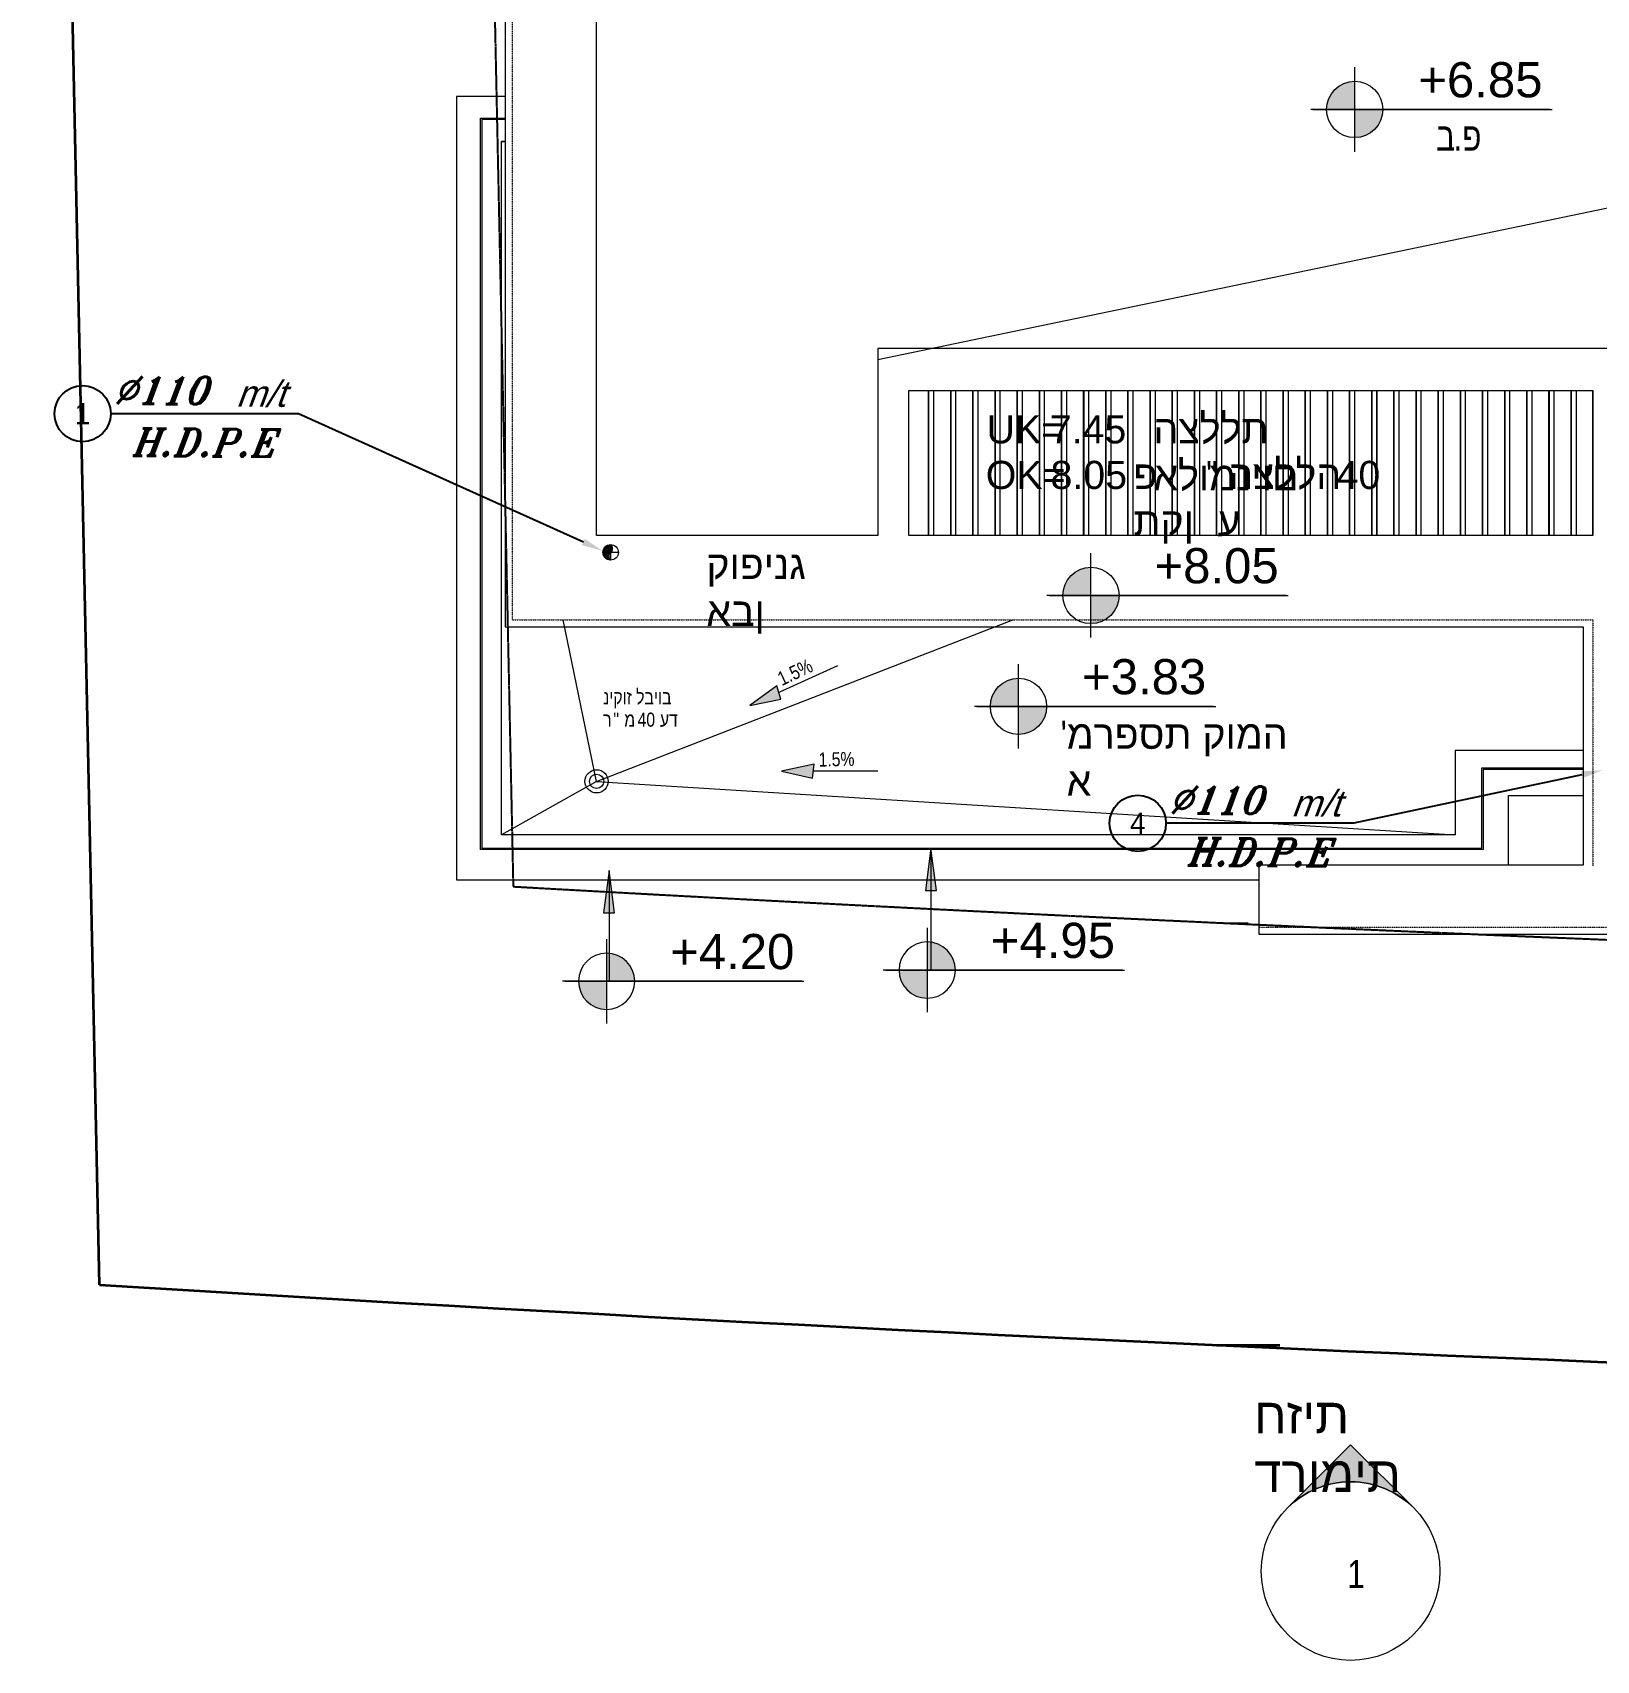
# Model space of a CAD drawing. Header units: centimetres. Extents: x 14435 to 32127, y -4289 to 2500.
# Drawn here: x 14686 to 15798, y -2164 to -1006 of the extents above; entities that cross this region are included whole.
import ezdxf
from ezdxf import colors
from ezdxf.entities.mleader import LeaderData, LeaderLine
from ezdxf.enums import TextEntityAlignment as Align
from ezdxf.math import Vec2, Vec3

# ---------------------------------------------------------------- set-up
doc = ezdxf.new("R2010")
doc.units = ezdxf.units.CM
doc.linetypes.add('Dash Tiny', pattern=[0.12, 0.06, -0.06])
doc.linetypes.add('Hidden', pattern=[0.7143750000000001, 0.4762500000000001, -0.238125])
for name, color, linetype in [('A', 251, 'Continuous'), ('hot water', 1, 'Continuous'), ('num of plumbing', 250, 'Continuous')]:
    doc.layers.add(name, color=color, linetype=linetype)
for name, color, linetype, lineweight in [('A-DETL', 7, 'Continuous', 5), ('A-DETL-GENF', 7, 'Continuous', 5), ('A-DETL-THIN', 7, 'Continuous', 5), ('A-FLOR', 7, 'Continuous', 13), ('A-FLOR-HRAL', 7, 'Continuous', 5), ('G-ANNO-DIMS', 7, 'Continuous', 5), ('G-ANNO-TEXT', 7, 'Continuous', 5), ('P-SANR-FIXT', 7, 'Continuous', 5), ('S-BEAM', 7, 'Continuous', 13)]:
    doc.layers.add(name, color=color, linetype=linetype, lineweight=lineweight)
doc.layers.add('A-DETL-MBND', color=9, linetype='Continuous', lineweight=5, true_color=0xc5c5c5)
doc.layers.add('G-ANNO-SYMB', color=240, linetype='Continuous', lineweight=5, true_color=0xff2227)
doc.styles.add('Arial_1', font='arial.ttf', dxfattribs={"height": 99.98759429865731})
doc.styles.add('Arial_10', font='arial.ttf', dxfattribs={"width": 0.8, "height": 20})
doc.styles.add('Arial_3', font='arial.ttf', dxfattribs={"height": 14.99999999999999})
doc.styles.add('MUR', font='MIRYL', dxfattribs={"oblique": 20})
doc.styles.add('RUM', font='ROMANT', dxfattribs={"oblique": 20})

# ---------------------------------------------------------------- blocks, each defined once
blk = doc.blocks.new('Top Rail Type - Top Rail_Internal_-957305-גג - Dependent 1')
at = {"layer": 'A-DETL-MBND'}
for p, q in [((-553.3060018588797, -3067.24763905121), (-553.3060018588787, -2547.247639051211)), ((-553.3060018588789, -2547.247639051211), (-535.7920591681655, -2547.247639051211)), ((-552.3060018588791, -2548.247639051211), (-552.3060018588798, -3066.24763905121)), ((-535.7920591681653, -2548.247639051211), (-552.3060018588786, -2548.247639051211)), ((158.6939981411202, -3009.247639051213), (230.6939981411201, -3009.247639051213)), ((158.6939981411198, -3066.247639051213), (158.6939981411201, -3009.247639051213)), ((230.6939981411201, -3010.247639051213), (159.6939981411204, -3010.247639051212)), ((159.6939981411199, -3010.247639051212), (159.6939981411196, -3067.247639051212)), ((-552.3060018588799, -3066.24763905121), (158.6939981411194, -3066.247639051213)), ((159.6939981411197, -3067.247639051212), (-553.3060018588801, -3067.24763905121))]:
    blk.add_line(p, q, dxfattribs=at)
blk = doc.blocks.new('RHS-Rectangular Hollow Section - 60x40RHS-957492-גג - Dependent 1')
at = {"layer": 'S-BEAM'}
for p, q in [((51.49999999999652, 2.000000000000194), (-51.50000000000302, 2.000000000000411)), ((-51.50000000000302, -1.999999999999545), (51.49999999999652, -1.999999999999761))]:
    blk.add_line(p, q, dxfattribs=at)
at = {"layer": 'S-BEAM', "linetype": 'Hidden', "lineweight": 5}
for p, q in [((51.50000000000007, 1.74999999999992), (-51.49999999999997, 1.74999999999992)), ((51.50000000000007, -1.750000000000079), (-51.50000000000002, -1.750000000000079))]:
    blk.add_line(p, q, dxfattribs=at)
blk = doc.blocks.new('נקז גג - 2_-601488-גג - Dependent 1')
at = {"layer": 'A-DETL-MBND'}
for centre, radius in [((6.264e-13, -8.429e-13), 8.25499999999822), ((6.068e-13, -8.166e-13), 5.079999999997083)]:
    blk.add_circle(centre, radius, dxfattribs=at)
blk = doc.blocks.new('Spot Elevations - ISH PLAN-38599-גג - Dependent 1')
at = {"layer": 'G-ANNO-DIMS'}
h = blk.add_hatch(color=256, dxfattribs=at)
edge = h.paths.add_edge_path(flags=0)
edge.add_line((-1.48257147731e-05, -7.9e-15), (-0.2000148257147729, -8.6e-15))
edge.add_arc((-1.48257147728e-05, -8e-15), 0.2, 90.0000000000004, 180.0000000000006, ccw=False)
edge.add_line((-1.48257147734e-05, 0.199999999999992), (-1.4825714773e-05, -7.9e-15))
h = blk.add_hatch(color=256, dxfattribs=at)
edge = h.paths.add_edge_path(flags=0)
edge.add_line((-1.48257147728e-05, -7.9e-15), (0.199985174285227, -8.6e-15))
edge.add_arc((-1.48257147731e-05, -7.8e-15), 0.2, 269.9999999999998, 359.99999999999983, ccw=False)
edge.add_line((-1.48257147738e-05, -0.2000000000000079), (-1.48257147728e-05, -7.9e-15))
for p, q in [((-1.48257147729e-05, -0.3000000000000079), (-1.48257147729e-05, 0.299999999999992)), ((1.387578347141215, -4.5e-15), (-0.3124216528587838, -4.5e-15)), ((-0.2970383160528739, -3.7e-15), (1.402961683947125, -3.7e-15))]:
    blk.add_line(p, q, dxfattribs=at)
blk.add_circle((-1.48257147729e-05, -7.9e-15), 0.1999999999999998, dxfattribs=at)
blk = doc.blocks.new('Elevation - שם מבט-109781-גג - Dependent 1')
at = {"layer": 'G-ANNO-SYMB', "color": 7}
blk.add_circle((0, 0), 0.6350000000000005, dxfattribs=at)
blk = doc.blocks.new('Elevation - שם מבט-109699-גג - Dependent 1')
at = {"layer": 'G-ANNO-SYMB'}
h = blk.add_hatch(color=7, dxfattribs=at)
edge = h.paths.add_edge_path(flags=0)
edge.add_line((-6.3e-15, 0.8980256121069118), (0.4490128060534541, 0.4490128060534495))
edge.add_arc((-7.8e-15, -1.04e-14), 0.6350000000000039, 45.00000000000022, 135.0000000000003)
edge.add_line((-0.4490128060534681, 0.4490128060534509), (-6.3e-15, 0.8980256121069118))
at = {"layer": 'G-ANNO-SYMB', "color": 7}
for p, q in [((-1.1e-15, 0.8980256121069096), (-0.4490128060534591, 0.4490128060534541)), ((-6.3e-15, 0.8980256121069118), (-0.4490128060534681, 0.4490128060534509)), ((0.4490128060534535, 0.4490128060534541), (-1e-15, 0.8980256121069095)), ((0.4490128060534541, 0.4490128060534495), (-6.3e-15, 0.8980256121069118))]:
    blk.add_line(p, q, dxfattribs=at)
blk.add_arc((-7.8e-15, -1.04e-14), 0.6350000000000039, 45.00000000000022, 135.0000000000003, dxfattribs=at)
blk = doc.blocks.new('gag')
at = {"layer": 'A-DETL-GENF', "true_color": 0xc0c0c0}
for points in [[(47918.39462377875, -12569.71773660183), (47940.37369147294, -12565.26390196138), (47937.48557414108, -12555.69004285037)], [(47962.85360831089, -12621.35973834769), (47964.13791151755, -12611.44255299733), (47940.9773735572, -12616.42552992976)]]:
    blk.add_hatch(color=9, dxfattribs=at).paths.add_polyline_path(points, flags=0)
at = {"layer": 'G-ANNO-DIMS'}
for points in [[(48047.1342965289, -12671.16623281671), (48043.18472160129, -12701.16623281671), (48051.08387145653, -12701.16623281671)], [(47818.26598397243, -12687.14570929864), (47814.31640904481, -12717.14570929864), (47822.21555890006, -12717.14570929864)]]:
    blk.add_hatch(color=256, dxfattribs=at).paths.add_polyline_path(points, flags=0)
at = {"layer": 'A-DETL', "color": 176, "lineweight": 35, "true_color": 0x000080}
for p, q in [((47456.00000006414, -12981.58304962712), (47408.31972184541, -10730.06882044356)), ((48250.32249944311, -13024.46487940162), (48295.32249944286, -13024.46487940162))]:
    blk.add_line(p, q, dxfattribs=at)
at = {"layer": 'A-DETL', "color": 7, "linetype": 'Dash Tiny'}
for p, q in [((47749.3813641715, -11229.89423474175), (47749.3813641715, -12508.92050772016)), ((47749.3813641715, -12508.92050772016), (48517.86742148078, -12508.92050772016)), ((48517.86742148078, -12508.92050772016), (48517.86742148078, -12683.7372686693)), ((48280.39198229707, -12727.26487940161), (49328.60152834892, -12727.26487940162))]:
    blk.add_line(p, q, dxfattribs=at)
at = {"layer": 'A-DETL', "color": 1, "linetype": 'Hidden', "lineweight": 25, "true_color": 0xff0000}
for p, q in [((47719.37873339833, -11249.11109768179), (47750.07147049784, -12698.45529016819)), ((48257.23679040833, -12724.46487940162), (48272.91533659615, -12724.46487940162))]:
    blk.add_line(p, q, dxfattribs=at)
at = {"layer": 'A-DETL', "color": 9, "true_color": 0xc0c0c0}
for p, q in [((49257.60152834893, -12064.97286656776), (48009.39391912959, -12323.92050772016)), ((47809.3813641715, -12623.66623281671), (47785.57672251845, -12508.92050772016)), ((47809.3813641715, -12623.66623281671), (48105.35400097213, -12508.92050772016)), ((47809.3813641715, -12623.66623281671), (47741.84930814703, -12661.73726866929)), ((47809.3813641715, -12623.66623281671), (48419.86742148078, -12661.73726866929))]:
    blk.add_line(p, q, dxfattribs=at)
at = {"layer": 'A-DETL', "color": 7, "lineweight": 13}
for p, q in [((47980.79370505184, -12541.63811923738), (47938.92963280701, -12560.47697240587)), ((48009.40328067498, -12616.35143425987), (47963.49575991422, -12616.4011456725))]:
    blk.add_line(p, q, dxfattribs=at)
at = {"layer": 'A-DETL', "color": 1, "linetype": 'Hidden', "lineweight": 25, "true_color": 0xff0000}
blk.add_arc((50562.05767804235, 37175.27753450652), 49952.94277916423, 266.772959782753, 268.6691540886479, dxfattribs=at)
at = {"layer": 'A-DETL', "color": 176, "lineweight": 35, "true_color": 0x000080}
blk.add_arc((50562.0576731964, 37175.27740328985), 50252.94264779137, 266.4563766074927, 269.0504937367706, dxfattribs=at)
at = {"layer": 'A-DETL-MBND'}
for p, q in [((47744.3813641715, -12136.81997463994), (47709.84930814703, -12136.81997463994)), ((47709.84930814703, -12136.81997463994), (47709.84930814702, -12693.73726866929)), ((47741.84930814703, -12661.73726866929), (47741.84930814703, -12168.81997463995)), ((47741.84930814703, -12168.81997463995), (47744.3813641715, -12168.81997463995)), ((47744.3813641715, -12168.92050772016), (47741.84930814703, -12168.92050772016)), ((48517.76742148079, -12448.92050772016), (48517.76742148079, -12345.92050772016)), ((48419.86742148078, -12601.66623281671), (48419.86742148078, -12661.73726866929)), ((48510.86742148078, -12601.66623281671), (48419.86742148078, -12601.66623281671)), ((48457.84930814703, -12683.1372686693), (48457.84930814703, -12633.66623281671)), ((48457.84930814703, -12633.66623281671), (48510.86742148078, -12633.66623281671)), ((48419.86742148078, -12661.73726866929), (47741.84930814703, -12661.73726866929)), ((47709.84930814702, -12693.73726866929), (48280.39198229707, -12693.7372686693))]:
    blk.add_line(p, q, dxfattribs=at)
at = {"layer": 'A-DETL-THIN'}
for p, q in [((47937.48557414108, -12555.69004285036), (47918.39462377875, -12569.71773660183)), ((47918.39462377875, -12569.71773660183), (47940.37369147294, -12565.26390196138)), ((47940.37369147294, -12565.26390196138), (47937.48557414108, -12555.69004285037)), ((47964.13791151755, -12611.44255299732), (47940.9773735572, -12616.42552992975)), ((47962.85360831089, -12621.35973834768), (47964.13791151755, -12611.44255299732)), ((47940.9773735572, -12616.42552992976), (47962.85360831089, -12621.35973834768))]:
    blk.add_line(p, q, dxfattribs=at)
at = {"layer": 'A-FLOR'}
for p, q in [((47744.3813641715, -11224.89423474176), (47744.3813641715, -12513.92050772016)), ((47809.3813641715, -12448.92050772016), (47809.3813641715, -11596.89423474175)), ((48537.86742148078, -12315.92050772016), (48009.43450686546, -12315.92050772016)), ((48009.43450686546, -12315.92050772016), (48009.43450686546, -12448.92050772016)), ((48031.43450686546, -12448.92050772016), (48031.43450686546, -12345.92050772016)), ((48031.43450686546, -12345.92050772016), (48517.86742148078, -12345.92050772016)), ((48517.86742148078, -12345.92050772016), (48517.86742148078, -12448.92050772016)), ((48009.43450686546, -12448.92050772016), (47809.3813641715, -12448.92050772016)), ((48517.86742148078, -12448.92050772016), (48031.43450686546, -12448.92050772016)), ((47744.3813641715, -12513.92050772016), (48510.86742148078, -12513.92050772016)), ((48510.86742148078, -12513.92050772016), (48510.86742148078, -12683.1372686693)), ((48280.39198229707, -12683.1372686693), (48280.39198229707, -12732.26487940162)), ((48510.86742148078, -12683.1372686693), (48280.39198229707, -12683.1372686693)), ((48280.39198229707, -12732.26487940162), (49333.60152834892, -12732.26487940162))]:
    blk.add_line(p, q, dxfattribs=at)
at = {"layer": 'G-ANNO-DIMS'}
for p, q in [((48047.1342965289, -12671.16623281671), (48043.18472160129, -12701.16623281671)), ((48051.08387145653, -12701.16623281671), (48047.1342965289, -12671.16623281671)), ((48047.1342965289, -12671.16623281671), (48047.1342965289, -12757.838624374)), ((47818.26598397243, -12687.14570929864), (47814.31640904481, -12717.14570929864)), ((47822.21555890006, -12717.14570929864), (47818.26598397243, -12687.14570929864)), ((47818.26598397243, -12687.14570929864), (47818.26598397243, -12765.79157731997)), ((48043.18472160129, -12701.16623281671), (48051.08387145653, -12701.16623281671)), ((47814.31640904481, -12717.14570929864), (47822.21555890006, -12717.14570929864)), ((48047.1342965289, -12757.838624374), (48044.48331221358, -12757.838624374)), ((47818.26598397243, -12765.79157731997), (47816.49866109555, -12765.79157731997))]:
    blk.add_line(p, q, dxfattribs=at)
at = {"layer": 'A-FLOR-HRAL', "color": 9, "true_color": 0xc5c5c5}
blk.add_blockref('Top Rail Type - Top Rail_Internal_-957305-גג - Dependent 1', (48280.17342333967, -9604.918593765498), dxfattribs=at)
at = {"layer": 'G-ANNO-DIMS', "xscale": 99.99999999999991, "yscale": 99.99999999999991, "zscale": 99.99999999999991}
for p in [(48348.44968623087, -12146.04691009929), (48160.883214927, -12491.51276197713), (48109.37334552551, -12570.38572056633)]:
    blk.add_blockref('Spot Elevations - ISH PLAN-38599-גג - Dependent 1', p, dxfattribs=at)
at = {"layer": 'G-ANNO-DIMS', "extrusion": (0, 0, -1), "xscale": 99.99999999999991, "yscale": 99.99999999999991, "zscale": 99.99999999999991, "rotation": 180}
for p in [(-48044.48331221358, -12757.83862437399), (-47816.49866109555, -12765.79157731997)]:
    blk.add_blockref('Spot Elevations - ISH PLAN-38599-גג - Dependent 1', p, dxfattribs=at)
at = {"layer": 'G-ANNO-SYMB', "color": 7, "xscale": 99.99999999999991, "yscale": 99.99999999999991, "zscale": 99.99999999999991}
for name in ['Elevation - שם מבט-109699-גג - Dependent 1', 'Elevation - שם מבט-109781-גג - Dependent 1']:
    blk.add_blockref(name, (48345.52536059415, -13185.07546700799), dxfattribs=at)
at = {"layer": 'P-SANR-FIXT', "color": 9, "true_color": 0xc5c5c5}
blk.add_blockref('נקז גג - 2_-601488-גג - Dependent 1', (47809.3813641715, -12623.66623281671), dxfattribs=at)
at = {"layer": 'S-BEAM', "rotation": 89.99999999999991}
for p in [(48047.19040733692, -12397.42050772016), (48062.94630780838, -12397.42050772016), (48078.70220827984, -12397.42050772016), (48094.4581087513, -12397.42050772016), (48110.21400922276, -12397.42050772016), (48125.96990969423, -12397.42050772016), (48141.72581016569, -12397.42050772016), (48157.48171063716, -12397.42050772016), (48173.23761110862, -12397.42050772016), (48188.99351158007, -12397.42050772016), (48204.74941205154, -12397.42050772016), (48220.505312523, -12397.42050772016), (48236.26121299446, -12397.42050772016), (48252.01711346593, -12397.42050772016), (48267.77301393739, -12397.42050772016), (48283.52891440885, -12397.42050772016), (48299.28481488032, -12397.42050772016), (48315.04071535177, -12397.42050772016), (48330.79661582324, -12397.42050772016), (48346.5525162947, -12397.42050772016), (48362.30841676616, -12397.42050772016), (48378.06431723763, -12397.42050772016), (48393.82021770909, -12397.42050772016), (48409.57611818055, -12397.42050772016), (48425.33201865201, -12397.42050772016), (48441.08791912348, -12397.42050772016), (48456.84381959494, -12397.42050772016), (48472.59972006639, -12397.42050772016), (48488.35562053786, -12397.42050772016), (48504.11152100932, -12397.42050772016)]:
    blk.add_blockref('RHS-Rectangular Hollow Section - 60x40RHS-957492-גג - Dependent 1', p, dxfattribs=at)
at = {"layer": 'G-ANNO-DIMS', "char_height": 25, "width": 83.55856066945607, "attachment_point": 1, "line_spacing_factor": 0.9417779076525876, "style": 'Arial_1'}
for s, insert in [('+6.85', (48393.63361928526, -12112.41394594581)), ('+8.05', (48206.06714798139, -12457.87979782365)), ('+3.83', (48154.5572785799, -12536.75275641285)), ('+4.95', (48089.66724526798, -12724.20566022051)), ('+4.20', (47861.68259414995, -12732.15861316649))]:
    blk.add_mtext(s, dxfattribs=dict(at, insert=insert))
at = {"layer": 'G-ANNO-SYMB', "color": 7, "attachment_point": 1}
for s, insert, char_height, width, style in [('חזית דרומית', (48277.00377986205, -13062.16878128993), 24.99999999999998, 166.7509999999998, 'Arial_1'), ('\\fArial|b0|i0|c177|p34|;\\W.8;1', (48343.15226248953, -13177.19579977297), 19.99999999999998, 15.39239999999998, 'Arial_3')]:
    blk.add_mtext(s, dxfattribs=dict(at, insert=insert, char_height=char_height, width=width, style=style))
at = {"layer": 'G-ANNO-TEXT', "char_height": 20, "attachment_point": 1, "style": 'Arial_3'}
for s, insert, width in [('\\fArial|b0|i0|c177|p34|;\\W.8;ב', (48406.40705095777, -12155.43774163807), 14.75105), ('\\fArial|b0|i0|c177|p34|;\\W.8;פ', (48424.9278842911, -12155.43774163807), 15.3924), ('\\fArial|b0|i0|c177|p34|;\\W.8; ', (48437.6278842911, -12155.43774163807), 4.489449999999999), ('\\fArial|b0|i0|c177|p34|;\\W.8;.', (48418.5778842911, -12155.43774163807), 7.696199999999998), ('UK=', (48086.65581391272, -12363.42412270306), 54.51475000000001), ('7.45', (48131.63498057939, -12363.42412270306), 53.87340000000001), ('הצללת אלומניום', (48205.35443287863, -12363.42412270306), 171.8818), ('\\fArial|b0|i0|c177|p34|;\\W.8; ', (48347.1710995453, -12363.42412270306), 7.696200000000013), (' הצללה ע', (48250.86276621196, -12395.83558103639), 102.616), ('OK=', (48086.12664724606, -12395.83558103639), 55.79744999999999), ('8.05', (48132.16414724605, -12395.83558103639), 53.87340000000001), ('פ תקן', (48191.06693287864, -12395.83558103639), 62.8523), ('\\fArial|b0|i0|c177|p34|;\\W.8;"', (48242.92526621197, -12395.83558103639), 9.620249999999997), ('40', (48335.52943287863, -12395.83558103639), 30.78480000000002), ('\\fArial|b0|i0|c177|p34|;\\W.8; ', (48360.92943287864, -12395.83558103639), 4.489450000000004), ('קופינג אבן', (47887.45677965104, -12459.85481038546), 108.38815), ("\\fArial|b0|i0|c177|p34|;\\W.8;'", (48139.40911973396, -12580.51866605919), 5.130799999999999), ('מרפסת קומה א', (48143.64245306729, -12580.51866605919), 166.10965)]:
    blk.add_mtext(s, dxfattribs=dict(at, insert=insert, width=width))
at = {"layer": 'G-ANNO-TEXT', "color": 8, "true_color": 0x808080, "char_height": 10, "width": 39.2826875, "attachment_point": 1, "style": 'Arial_10'}
for insert, rotation in [((47936.86212111452, -12546.94828565929), 25.384278039108246), ((47967.14777189644, -12603.21165067961), 1.2185524860169803)]:
    blk.add_mtext('1.5%', dxfattribs=dict(at, insert=insert, rotation=rotation))
at = {"layer": 'G-ANNO-TEXT', "color": 8, "true_color": 0x808080, "char_height": 10, "attachment_point": 1, "style": 'Arial_10'}
for s, insert, width in [('ניקוז לביוב', (47814.07592201707, -12558.93224488651), 71.3501875), ('\\fArial|b0|i0|c177|p34|; ', (47872.94571368374, -12558.93224488651), 4.810124999999995), ('\\fArial|b0|i0|c177|p34|;ר', (47814.07592201707, -12574.80724488651), 8.8185625), ('\\fArial|b0|i0|c177|p34|;"', (47821.35196368374, -12574.80724488651), 5.611812499999999), (' מ', (47825.98217201708, -12574.80724488651), 15.23206249999999), ('40', (47838.54988035041, -12574.80724488651), 19.2405), ('עד ', (47854.42488035041, -12574.80724488651), 22.44725)]:
    blk.add_mtext(s, dxfattribs=dict(at, insert=insert, width=width))
blk = doc.blocks.new('_TagCircle - Metric')
at = {"color": 0, "linetype": 'ByBlock', "lineweight": -2, "transparency": 16777216}
blk.add_circle((0, 0), 4, dxfattribs=at)
at = {"color": 0, "transparency": 16777216}
blk.add_attdef('TAGNUMBER', text='', height=3, dxfattribs=at).set_placement((0, -1.5), align=Align.CENTER)

msp = doc.modelspace()

# ---------------------------------------------------------------- linework, layer by layer
at = {"layer": 'hot water', "color": 6, "lineweight": 15, "ltscale": 20}
msp.add_circle((15097.17370183587, -1375.991587833494), 5.5, dxfattribs=at)
at = {"layer": 'num of plumbing', "lineweight": 0}
for p, q in [((15102.67370183506, -1375.991587831922), (15091.67370183692, -1375.991587831922)), ((15091.68780982234, -1376.385274008957), (15096.78001565727, -1381.477479843794)), ((15091.70460953443, -1375.409325542445), (15096.59143954651, -1370.522495528705)), ((15091.72439385155, -1376.736599560179), (15092.46940557969, -1375.991587831922)), ((15091.7468935486, -1375.097299398731), (15092.64118198011, -1375.991587828692)), ((15091.98691549346, -1377.821136256207), (15093.81646391618, -1375.991587835124)), ((15092.03298450339, -1374.036332018782), (15093.98824031659, -1375.991587831922)), ((15092.27413228732, -1373.49274445304), (15094.67485845539, -1371.092018286574)), ((15092.41164591334, -1378.743464172577), (15095.1635222508, -1375.991587835124)), ((15092.46940557969, -1375.991587831922), (15097.17370183739, -1371.28729157411)), ((15092.47560246401, -1373.131891644523), (15095.33529865133, -1375.991587831922)), ((15092.64118198011, -1375.991587828692), (15095.85660729647, -1379.207013148108)), ((15092.96721314228, -1379.534955276984), (15096.51058058728, -1375.991587831922)), ((15093.04670939882, -1372.355940242931), (15096.68235698769, -1375.991587831922)), ((15093.73607819582, -1371.698250703623), (15097.17370183739, -1375.135874343708)), ((15093.81646391618, -1375.991587835124), (15097.17370183587, -1372.63434991525)), ((15093.98824031659, -1375.991587831922), (15095.92236427831, -1377.925711792013)), ((15094.54521522132, -1371.160329391299), (15097.17370183587, -1373.788816005683)), ((15095.1635222508, -1375.991587835124), (15097.17370183587, -1373.981408250045)), ((15095.33529865133, -1375.991587831922), (15096.31154636744, -1376.967835548035)), ((15095.48817237102, -1370.756228205973), (15097.17370183739, -1372.441757670916)), ((15096.51058058728, -1375.991587831922), (15097.17370183739, -1375.32846658484)), ((15096.60053711707, -1370.521534615684), (15097.17370183739, -1371.094699336121)), ((15096.68235698769, -1375.991587831922), (15096.90926346447, -1376.218494307068)), ((15097.17370183587, -1370.491587834367), (15097.17370183587, -1381.491587832592)), ((15097.17370183739, -1371.28729157411), (15097.58958783451, -1370.871405578619)), ((15097.17370183739, -1371.094699336121), (15098.39730378912, -1372.31830129111)), ((15097.17370183587, -1372.63434991525), (15098.14386067897, -1371.664191072217)), ((15097.17370183739, -1372.441757670916), (15098.4843611647, -1373.752416999654)), ((15097.17370183587, -1373.981408250045), (15098.47625445314, -1372.678855631173)), ((15097.17370183587, -1373.788816005683), (15098.16388327636, -1374.778997447683)), ((15097.17370183739, -1375.32846658484), (15098.41864540413, -1374.083523016532)), ((15097.17370183739, -1375.135874343708), (15097.61833614934, -1375.580508655512)), ((15092.12200562408, -1378.166528145659), (15094.99876152045, -1381.043284041974)), ((15093.64164695291, -1380.207579802773), (15095.92199882489, -1377.92722793074)), ((15094.4350332764, -1380.761251813987), (15095.87412196906, -1379.322163119846)), ((15095.35956040766, -1381.183783019129), (15096.21058804561, -1380.332755381059)), ((15096.44702999954, -1381.443371765337), (15096.76787358449, -1381.122528180181))]:
    msp.add_line(p, q, dxfattribs=at)
msp.add_circle((15097.17370183587, -1375.991587831922), 5.499999999041587, dxfattribs=at)
for centre, start, end in [((15099.30382274891, -1378.741587832272), 127.7609844285958, 232.2390155714041), ((15095.04358092307, -1373.241587831515), 307.7609844285959, 52.23901557140413)]:
    msp.add_arc(centre, 3.478493223057076, start, end, dxfattribs=at)

# ---------------------------------------------------------------- block references
msp.add_blockref('gag', (-32722.20766239823, 11084.92891989214))

# ---------------------------------------------------------------- texts
at = {"layer": 'A', "color": 1, "oblique": 20}
for s, height, style, p in [('%%C110', 19.43999999999999, 'RUM', (14776.81075298447, -1260.795726975449)), ('m/t', 18.71999999999998, 'MUR', (14848.07080824334, -1262.728731757053, 20063.73668187531)), ('H.D.P.E', 19.43999999999999, 'RUM', (14806.5993835019, -1297.937890053517, 2885.971780414926)), ('%%C110', 19.43999999999999, 'RUM', (15527.11176275022, -1551.984662023709, -2879.571780414786)), ('m/t', 18.71999999999998, 'MUR', (15598.37181800909, -1553.917666805313, 17184.16490146052)), ('H.D.P.E', 19.43999999999999, 'RUM', (15556.90039326766, -1589.126825101777, 6.400000000139698))]:
    msp.add_text(s, height=height, rotation=359.6133434719946, dxfattribs=dict(at, style=style)).set_placement(p, align=Align.MIDDLE)

# ---------------------------------------------------------------- leaders
at = {"layer": 'num of plumbing', "lineweight": 13}
ml = msp.add_multileader_block('Standard', dxfattribs=at)
ml.set_content('_TagCircle - Metric', color=256, scale=5)
ml.set_attribute('TAGNUMBER', '1', width=0)
ml.set_leader_properties()
ml.build(insert=Vec2(0, 0))
ml.multileader.update_dxf_attribs({"text_right_attachment_type": 6, "dogleg_length": 0.36, "arrow_head_size": 15, "scale": 5})
ctx = ml.context
ctx.base_point, ctx.scale, ctx.char_height, ctx.arrow_head_size, ctx.landing_gap_size, ctx.plane_origin = Vec3(14701.69781077367, -1277.36361818875, 2879.571780414786), 5, 0.9000000000000001, 15, 0.4500000000000001, Vec3(14592.84549271942, -1242.991306150108, 2879.571780414786)
ctx.right_attachment = 6
notes = []
notes.append((ctx, [(0, (1, 1, 0), (14875.22453566629, -1277.36361818875, 2879.571780414786), (-1, 0), 133.5267248926173, [(0, [(15091.44699736665, -1374.797403217293, 2879.571780414786)], 0, [])])]))
ctx.block.insert = Vec3(14721.69781077362, -1277.36361818875, 2879.571780414786)
ml = msp.add_multileader_block('Standard', dxfattribs=at)
ml.set_content('_TagCircle - Metric', color=256, scale=5)
ml.set_attribute('TAGNUMBER', '4', width=0)
ml.set_leader_properties()
ml.build(insert=Vec2(0, 0))
ml.multileader.update_dxf_attribs({"text_right_attachment_type": 6, "dogleg_length": 0.36, "arrow_head_size": 15, "scale": 5})
ctx = ml.context
ctx.base_point, ctx.scale, ctx.char_height, ctx.arrow_head_size, ctx.landing_gap_size, ctx.plane_origin = Vec3(15451.99882053942, -1568.55255323701), 5, 0.9000000000000001, 15, 0.4500000000000001, Vec3(15343.14650248518, -1534.180241198368)
ctx.right_attachment = 6
notes.append((ctx, [(0, (1, 1, 0), (15625.52554543204, -1568.55255323701), (-1, 0), 133.5267248926173, [(0, [(15802.50702189938, -1530.889298299053)], 0, [])])]))
ctx.block.insert = Vec3(15471.99882053937, -1568.55255323701)
for ctx, leaders in notes:
    for number, flags, end, landing, length, lines in leaders:
        leader = LeaderData()
        leader.index, (leader.has_last_leader_line, leader.has_dogleg_vector, leader.attachment_direction) = number, flags
        leader.last_leader_point, leader.dogleg_vector, leader.dogleg_length = Vec3(end), Vec3(landing), length
        for number, points, colour, breaks in lines:
            line = LeaderLine()
            line.index, line.vertices, line.color, line.breaks = number, Vec3.list(points), colors.encode_raw_color(colour), breaks
            leader.lines.append(line)
        ctx.leaders.append(leader)

doc.saveas('drawing.dxf')
